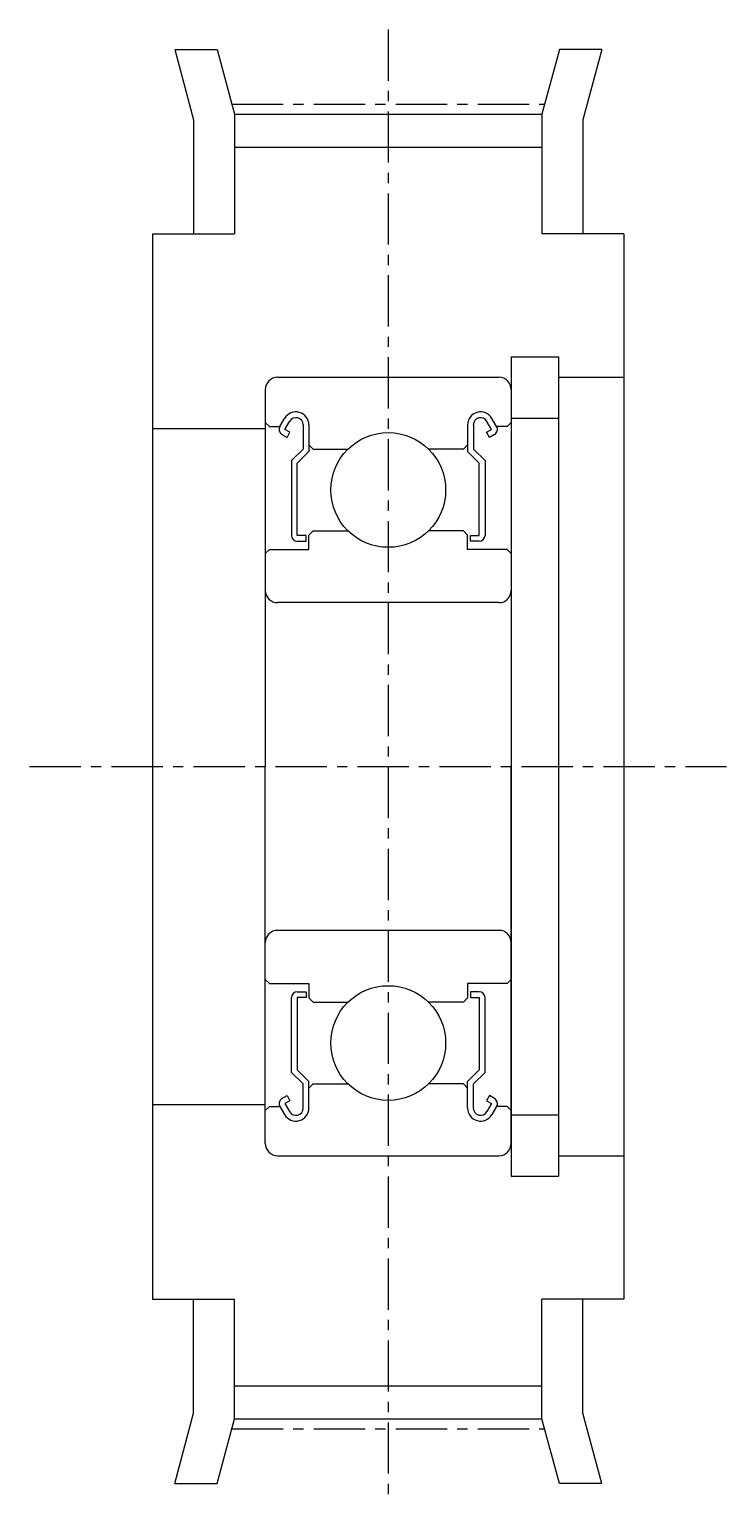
# Model space of a CAD drawing. Extents: x 5 to 98, y 5 to 108.
# Drawn here: x 81.25 to 98.25, y 72.01 to 107.99 of the extents above; entities outside this region: 2.
import ezdxf

# ---------------------------------------------------------------- set-up
doc = ezdxf.new("R2010")
doc.units = 0
doc.linetypes.add('CENTER', pattern=[2, 1.25, -0.25, 0.25, -0.25])
doc.layers.get('0').update_dxf_attribs({"linetype": 'CONTINUOUS'})
doc.layers.add('CENTER', color=1, linetype='CENTER')

msp = doc.modelspace()

# ---------------------------------------------------------------- linework, layer by layer
at = {"color": 7, "linetype": 'CONTINUOUS'}
for p, q in [((84.791, 107.5), (85.25, 105.788)), ((84.791, 107.5), (85.827, 107.5)), ((85.827, 107.5), (86.25, 105.92)), ((94.173, 107.5), (93.75, 105.92)), ((95.209, 107.5), (94.173, 107.5)), ((95.209, 107.5), (94.75, 105.788)), ((85.25, 105.788), (85.25, 103)), ((86.25, 105.92), (93.75, 105.92)), ((86.25, 105.92), (86.25, 103)), ((93.75, 105.92), (93.75, 103)), ((94.75, 105.788), (94.75, 103)), ((86.25, 105.12), (93.75, 105.12)), ((84.25, 103), (84.25, 77)), ((84.25, 103), (86.25, 103)), ((95.75, 103), (93.75, 103)), ((95.75, 103), (95.75, 77)), ((93, 100), (94.15, 100)), ((93, 100), (93, 80)), ((94.15, 100), (94.15, 80)), ((87.3, 99.5), (92.7, 99.5)), ((94.15, 99.5), (95.75, 99.5)), ((87, 99.2), (87, 90)), ((93, 99.2), (93, 90)), ((84.25, 98.25), (87, 98.25)), ((87, 98.4), (87.1, 98.3)), ((87.1, 98.3), (87.356, 98.3)), ((87.356, 98.3), (87.472, 98.496)), ((87.479, 98.229), (87.595, 98.425)), ((87.924, 98.337), (87.924, 97.75)), ((88.067, 98.337), (88.067, 97.691)), ((91.933, 98.337), (91.933, 97.691)), ((92.076, 98.337), (92.076, 97.75)), ((92.521, 98.229), (92.405, 98.425)), ((92.644, 98.3), (92.528, 98.496)), ((92.9, 98.3), (92.644, 98.3)), ((93, 98.4), (92.9, 98.3)), ((93, 98.5), (94.15, 98.5)), ((87.408, 98.106), (87.531, 98.035)), ((87.602, 98.158), (87.479, 98.229)), ((87.531, 98.035), (87.602, 98.158)), ((92.398, 98.158), (92.521, 98.229)), ((92.469, 98.035), (92.398, 98.158)), ((92.592, 98.106), (92.469, 98.035)), ((87.924, 97.75), (87.64, 97.466)), ((88.067, 97.691), (87.782, 97.407)), ((88.067, 97.85), (88.167, 97.75)), ((88.167, 97.75), (89.02, 97.75)), ((91.833, 97.75), (90.98, 97.75)), ((91.933, 97.85), (91.833, 97.75)), ((91.933, 97.691), (92.218, 97.407)), ((92.076, 97.75), (92.36, 97.466)), ((87.64, 97.466), (87.64, 95.642)), ((87.782, 95.642), (87.782, 97.407)), ((92.218, 95.642), (92.218, 97.407)), ((92.36, 97.466), (92.36, 95.642)), ((93, 96.9), (93, 96.9)), ((84.25, 96), (84.25, 96)), ((88.067, 95.65), (88.167, 95.75)), ((88.167, 95.75), (89.02, 95.75)), ((91.833, 95.75), (90.98, 95.75)), ((91.933, 95.65), (91.833, 95.75)), ((87.996, 95.642), (87.782, 95.642)), ((87.782, 95.5), (87.996, 95.5)), ((87.996, 95.5), (87.996, 95.642)), ((88.067, 95.3), (88.067, 95.65)), ((91.933, 95.3), (91.933, 95.65)), ((92.004, 95.5), (92.004, 95.642)), ((92.004, 95.642), (92.218, 95.642)), ((92.218, 95.5), (92.004, 95.5)), ((87, 95.2), (87.1, 95.3)), ((87.1, 95.3), (88.067, 95.3)), ((92.9, 95.3), (91.933, 95.3)), ((93, 95.2), (92.9, 95.3)), ((93, 94.6), (93, 94.6)), ((92.7, 94), (87.3, 94)), ((84.25, 90), (84.25, 90)), ((87, 80.8), (87, 90)), ((93, 80.8), (93, 90)), ((92.7, 86), (87.3, 86)), ((87, 84.8), (87.1, 84.7)), ((87.1, 84.7), (88.067, 84.7)), ((88.067, 84.7), (88.067, 84.35)), ((92.9, 84.7), (91.933, 84.7)), ((91.933, 84.7), (91.933, 84.35)), ((93, 84.8), (92.9, 84.7)), ((87.64, 82.534), (87.64, 84.358)), ((87.782, 84.5), (87.996, 84.5)), ((87.996, 84.358), (87.782, 84.358)), ((87.782, 84.358), (87.782, 82.593)), ((87.996, 84.5), (87.996, 84.358)), ((88.067, 84.35), (88.167, 84.25)), ((88.167, 84.25), (89.02, 84.25)), ((91.833, 84.25), (90.98, 84.25)), ((91.933, 84.35), (91.833, 84.25)), ((92.218, 84.5), (92.004, 84.5)), ((92.004, 84.5), (92.004, 84.358)), ((92.004, 84.358), (92.218, 84.358)), ((92.218, 84.358), (92.218, 82.593)), ((92.36, 82.534), (92.36, 84.358)), ((87.924, 82.25), (87.64, 82.534)), ((88.067, 82.309), (87.782, 82.593)), ((91.933, 82.309), (92.218, 82.593)), ((92.076, 82.25), (92.36, 82.534)), ((87.924, 81.663), (87.924, 82.25)), ((88.067, 81.663), (88.067, 82.309)), ((88.067, 82.15), (88.167, 82.25)), ((88.167, 82.25), (89.02, 82.25)), ((91.833, 82.25), (90.98, 82.25)), ((91.933, 82.15), (91.833, 82.25)), ((91.933, 81.663), (91.933, 82.309)), ((92.076, 81.663), (92.076, 82.25)), ((84.25, 81.75), (87, 81.75)), ((87, 81.6), (87.1, 81.7)), ((87.1, 81.7), (87.356, 81.7)), ((87.356, 81.7), (87.472, 81.504)), ((87.408, 81.894), (87.531, 81.965)), ((87.602, 81.842), (87.479, 81.771)), ((87.479, 81.771), (87.595, 81.575)), ((87.531, 81.965), (87.602, 81.842)), ((92.469, 81.965), (92.398, 81.842)), ((92.398, 81.842), (92.521, 81.771)), ((92.521, 81.771), (92.405, 81.575)), ((92.592, 81.894), (92.469, 81.965)), ((92.644, 81.7), (92.528, 81.504)), ((92.9, 81.7), (92.644, 81.7)), ((93, 81.6), (92.9, 81.7)), ((93, 81.5), (94.15, 81.5)), ((87.3, 80.5), (92.7, 80.5)), ((94.15, 80.5), (95.75, 80.5)), ((93, 80), (94.15, 80)), ((84.25, 77), (86.25, 77)), ((85.25, 74.212), (85.25, 77)), ((86.25, 74.08), (86.25, 77)), ((93.75, 74.08), (93.75, 77)), ((95.75, 77), (93.75, 77)), ((94.75, 74.212), (94.75, 77)), ((86.25, 74.88), (93.75, 74.88)), ((84.791, 72.5), (85.25, 74.212)), ((95.209, 72.5), (94.75, 74.212)), ((85.827, 72.5), (86.25, 74.08)), ((86.25, 74.08), (93.75, 74.08)), ((94.173, 72.5), (93.75, 74.08)), ((84.791, 72.5), (85.827, 72.5)), ((95.209, 72.5), (94.173, 72.5))]:
    msp.add_line(p, q, dxfattribs=at)
for centre in [(90, 96.75), (90, 83.25)]:
    msp.add_circle(centre, 1.4, dxfattribs=at)
for centre, radius, start, end in [((87.3, 99.2), 0.3, 90, 180), ((92.7, 99.2), 0.3, 0, 90), ((87.748, 98.337), 0.319, 0, 150.0003), ((92.252, 98.337), 0.319, 29.9997, 180), ((87.479, 98.229), 0.142, 149.9903, 240.0019), ((87.748, 98.337), 0.177, 0, 150.0032), ((92.252, 98.337), 0.177, 29.9968, 180), ((92.521, 98.229), 0.142, 299.9981, 30.0097), ((87.782, 95.642), 0.142, 180.0001, 270), ((92.218, 95.642), 0.142, 270, 359.9999), ((87.3, 94.3), 0.3, 180, 270), ((92.7, 94.3), 0.3, 270, 0), ((87.3, 85.7), 0.3, 90, 180), ((92.7, 85.7), 0.3, 0, 90), ((87.782, 84.358), 0.142, 90, 179.9999), ((92.218, 84.358), 0.142, 0.0001, 90), ((87.479, 81.771), 0.142, 119.9981, 210.0097), ((92.521, 81.771), 0.142, 329.9903, 60.0019), ((87.748, 81.663), 0.319, 209.9997, 0), ((87.748, 81.663), 0.177, 209.9968, 0), ((92.252, 81.663), 0.319, 180, 330.0003), ((92.252, 81.663), 0.177, 180, 330.0032), ((87.3, 80.8), 0.3, 180, 270), ((92.7, 80.8), 0.3, 270, 0)]:
    msp.add_arc(centre, radius, start, end, dxfattribs=at)
at = {"layer": 'CENTER', "color": 1, "linetype": 'CENTER'}
for p, q in [((90, 107.991), (90, 72.009)), ((86.183, 106.17), (93.817, 106.17)), ((81.25, 90), (98.25, 90)), ((86.183, 73.83), (93.817, 73.83))]:
    msp.add_line(p, q, dxfattribs=at)

# ---------------------------------------------------------------- texts
at = {"color": 7, "linetype": 'CONTINUOUS'}
for s, p in [('AATF50 MXL025', (5, 12.5)), ('AATF50MXL025', (5, 5))]:
    msp.add_text(s, height=2, dxfattribs=at).set_placement(p)

doc.saveas('drawing.dxf')
